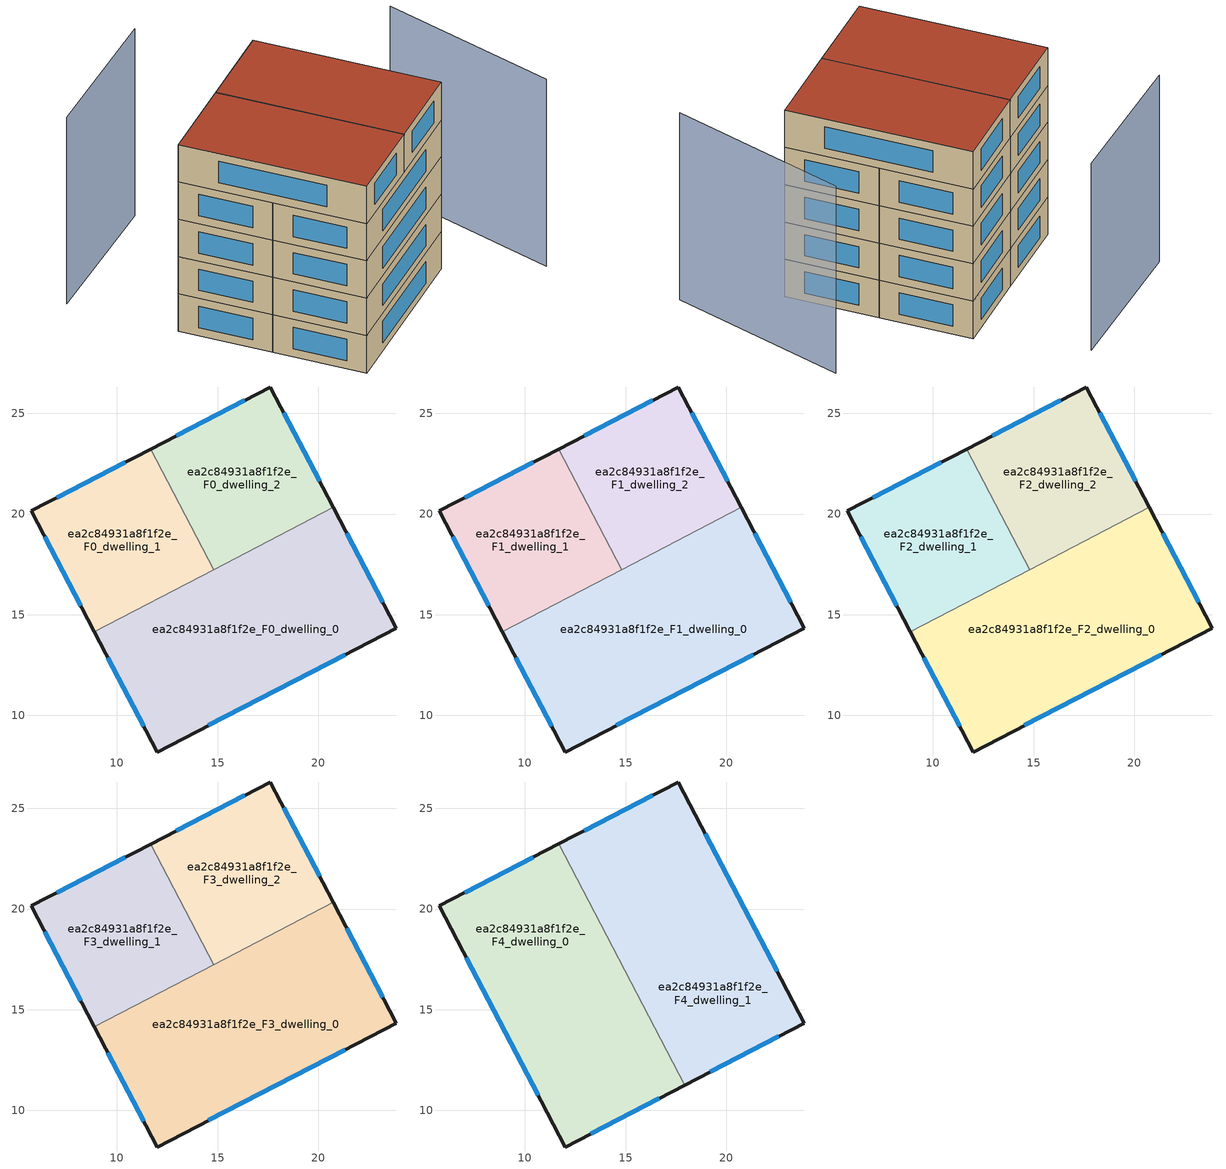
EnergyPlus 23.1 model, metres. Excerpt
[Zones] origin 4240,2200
ea2c84931a8f1f2e_F0_dwelling_0
 floor ground (EU_floor_Construction): 20.74,20.34 23.88,14.33 12,8.17 8.88,14.15 z0
 wall outside (EU_wall_Construction): 8.88,14.15 12,8.17 23.88,14.33 20.74,20.34 z0:3
 wall to ea2c84931a8f1f2e_F0_dwelling_2 (EU_wall_Construction): 20.74,20.34 14.8,17.24 z0:3
 wall to ea2c84931a8f1f2e_F0_dwelling_1 (EU_wall_Construction): 14.8,17.24 8.88,14.15 z0:3
 window (EU_Window_Construction): 23.21,15.62 21.41,19.06 / 14.54,9.49 21.34,13.01 / 9.55,12.87 11.33,9.45 z0.64:2.36
ea2c84931a8f1f2e_F0_dwelling_1
 floor ground (EU_floor_Construction): 11.67,23.23 14.8,17.24 8.88,14.15 5.74,20.16 z0
 wall outside (EU_wall_Construction): 11.67,23.23 5.74,20.16 8.88,14.15 z0:3
 wall to ea2c84931a8f1f2e_F0_dwelling_2 (EU_wall_Construction): 14.8,17.24 11.67,23.23 z0:3
 window (EU_Window_Construction): 6.41,18.87 8.21,15.43 / 10.4,22.57 7.01,20.82 z0.64:2.36
ea2c84931a8f1f2e_F0_dwelling_2
 floor ground (EU_floor_Construction): 17.62,26.32 20.74,20.34 14.8,17.24 11.67,23.23 z0
 wall outside (EU_wall_Construction): 20.74,20.34 17.62,26.32 11.67,23.23 z0:3
 window (EU_Window_Construction): 20.07,21.62 18.29,25.04 / 16.35,25.66 12.95,23.89 z0.64:2.36
ea2c84931a8f1f2e_F1_dwelling_0
 floor to ea2c84931a8f1f2e_F0_dwelling_0 (EU_floor_Construction): 20.74,20.34 23.88,14.33 12,8.17 8.88,14.15 z3
 wall outside (EU_wall_Construction): 8.88,14.15 12,8.17 23.88,14.33 20.74,20.34 z3:6
 wall to ea2c84931a8f1f2e_F1_dwelling_2 (EU_wall_Construction): 20.74,20.34 14.8,17.24 z3:6
 wall to ea2c84931a8f1f2e_F1_dwelling_1 (EU_wall_Construction): 14.8,17.24 8.88,14.15 z3:6
 window (EU_Window_Construction): 23.21,15.62 21.41,19.06 / 14.54,9.49 21.34,13.01 / 9.55,12.87 11.33,9.45 z3.64:5.36
ea2c84931a8f1f2e_F1_dwelling_1
 floor to ea2c84931a8f1f2e_F0_dwelling_1 (EU_floor_Construction): 11.67,23.23 14.8,17.24 8.88,14.15 5.74,20.16 z3
 wall outside (EU_wall_Construction): 11.67,23.23 5.74,20.16 8.88,14.15 z3:6
 wall to ea2c84931a8f1f2e_F1_dwelling_2 (EU_wall_Construction): 14.8,17.24 11.67,23.23 z3:6
 window (EU_Window_Construction): 6.41,18.87 8.21,15.43 / 10.4,22.57 7.01,20.82 z3.64:5.36
ea2c84931a8f1f2e_F1_dwelling_2
 floor to ea2c84931a8f1f2e_F0_dwelling_2 (EU_floor_Construction): 17.62,26.32 20.74,20.34 14.8,17.24 11.67,23.23 z3
 wall outside (EU_wall_Construction): 20.74,20.34 17.62,26.32 11.67,23.23 z3:6
 window (EU_Window_Construction): 20.07,21.62 18.29,25.04 / 16.35,25.66 12.95,23.89 z3.64:5.36
ea2c84931a8f1f2e_F2_dwelling_0
 floor to ea2c84931a8f1f2e_F1_dwelling_0 (EU_floor_Construction): 20.74,20.34 23.88,14.33 12,8.17 8.88,14.15 z6
 wall outside (EU_wall_Construction): 8.88,14.15 12,8.17 23.88,14.33 20.74,20.34 z6:9
 wall to ea2c84931a8f1f2e_F2_dwelling_2 (EU_wall_Construction): 20.74,20.34 14.8,17.24 z6:9
 wall to ea2c84931a8f1f2e_F2_dwelling_1 (EU_wall_Construction): 14.8,17.24 8.88,14.15 z6:9
 window (EU_Window_Construction): 23.21,15.62 21.41,19.06 / 14.54,9.49 21.34,13.01 / 9.55,12.87 11.33,9.45 z6.64:8.36
ea2c84931a8f1f2e_F2_dwelling_1
 floor to ea2c84931a8f1f2e_F1_dwelling_1 (EU_floor_Construction): 11.67,23.23 14.8,17.24 8.88,14.15 5.74,20.16 z6
 wall outside (EU_wall_Construction): 11.67,23.23 5.74,20.16 8.88,14.15 z6:9
 wall to ea2c84931a8f1f2e_F2_dwelling_2 (EU_wall_Construction): 14.8,17.24 11.67,23.23 z6:9
 window (EU_Window_Construction): 6.41,18.87 8.21,15.43 / 10.4,22.57 7.01,20.82 z6.64:8.36
ea2c84931a8f1f2e_F2_dwelling_2
 floor to ea2c84931a8f1f2e_F1_dwelling_2 (EU_floor_Construction): 17.62,26.32 20.74,20.34 14.8,17.24 11.67,23.23 z6
 wall outside (EU_wall_Construction): 20.74,20.34 17.62,26.32 11.67,23.23 z6:9
 window (EU_Window_Construction): 20.07,21.62 18.29,25.04 / 16.35,25.66 12.95,23.89 z6.64:8.36
ea2c84931a8f1f2e_F3_dwelling_0
 floor to ea2c84931a8f1f2e_F2_dwelling_0 (EU_floor_Construction): 20.74,20.34 23.88,14.33 12,8.17 8.88,14.15 z9
 wall outside (EU_wall_Construction): 8.88,14.15 12,8.17 23.88,14.33 20.74,20.34 z9:12
 wall to ea2c84931a8f1f2e_F3_dwelling_2 (EU_wall_Construction): 20.74,20.34 14.8,17.24 z9:12
 wall to ea2c84931a8f1f2e_F3_dwelling_1 (EU_wall_Construction): 14.8,17.24 8.88,14.15 z9:12
 window (EU_Window_Construction): 23.21,15.62 21.41,19.06 / 14.54,9.49 21.34,13.01 / 9.55,12.87 11.33,9.45 z9.64:11.36
ea2c84931a8f1f2e_F3_dwelling_1
 floor to ea2c84931a8f1f2e_F2_dwelling_1 (EU_floor_Construction): 11.67,23.23 14.8,17.24 8.88,14.15 5.74,20.16 z9
 wall outside (EU_wall_Construction): 11.67,23.23 5.74,20.16 8.88,14.15 z9:12
 wall to ea2c84931a8f1f2e_F3_dwelling_2 (EU_wall_Construction): 14.8,17.24 11.67,23.23 z9:12
 window (EU_Window_Construction): 6.41,18.87 8.21,15.43 / 10.4,22.57 7.01,20.82 z9.64:11.36
ea2c84931a8f1f2e_F3_dwelling_2
 floor to ea2c84931a8f1f2e_F2_dwelling_2 (EU_floor_Construction): 17.62,26.32 20.74,20.34 14.8,17.24 11.67,23.23 z9
 wall outside (EU_wall_Construction): 20.74,20.34 17.62,26.32 11.67,23.23 z9:12
 window (EU_Window_Construction): 20.07,21.62 18.29,25.04 / 16.35,25.66 12.95,23.89 z9.64:11.36
ea2c84931a8f1f2e_F4_dwelling_0
 floor to ea2c84931a8f1f2e_F3_dwelling_0 (EU_floor_Construction): 14.81,17.24 17.94,11.25 12,8.17 8.88,14.15 z12
 floor to ea2c84931a8f1f2e_F3_dwelling_2 (EU_floor_Construction): 11.68,23.24 14.81,17.25 14.8,17.24 11.67,23.23 z12
 floor to ea2c84931a8f1f2e_F3_dwelling_1 (EU_floor_Construction): 11.67,23.23 14.8,17.24 8.88,14.15 5.74,20.16 z12
 wall outside (EU_wall_Construction): 11.68,23.24 5.74,20.16 12,8.17 17.94,11.25 z12:15
 wall to ea2c84931a8f1f2e_F4_dwelling_1 (EU_wall_Construction): 17.94,11.25 11.68,23.24 z12:15
 window (EU_Window_Construction): 13.27,8.83 16.67,10.59 / 7.08,17.59 10.66,10.74 / 10.41,22.58 7.01,20.82 z12.64:14.36
 roof outside (EU_roof_Construction): 17.94,11.25 11.68,23.24 5.74,20.16 12,8.17 z15
ea2c84931a8f1f2e_F4_dwelling_1
 floor to ea2c84931a8f1f2e_F3_dwelling_0 (EU_floor_Construction): 20.74,20.34 23.88,14.33 17.94,11.25 14.81,17.24 z12
 floor to ea2c84931a8f1f2e_F3_dwelling_2 (EU_floor_Construction): 17.62,26.32 20.74,20.34 14.81,17.24 11.68,23.24 z12
 wall outside (EU_wall_Construction): 17.94,11.25 23.88,14.33 17.62,26.32 11.68,23.24 z12:15
 window (EU_Window_Construction): 16.35,25.66 12.95,23.9 / 22.54,16.9 18.96,23.75 / 19.21,11.91 22.61,13.67 z12.64:14.36
 roof outside (EU_roof_Construction): 23.88,14.33 17.62,26.32 11.68,23.24 17.94,11.25 z15
shading: 29.4,10.03 27.24,23.45 / 12.55,32.52 2.25,27.51 z0:15
[Building]
EU S2 Campaign: North Axis=0; Terrain=City; Solar Distribution=FullExterior
[Site:Location]
Yerevan-Zvartnots.Intl.AP: Latitude=40.15; Longitude=44.383; Time Zone=4; Elevation=854
[SizingPeriod:WeatherFileDays]
AnnualSizingPeriod: Begin Month=1; Begin Day of Month=1; End Month=12; End Day of Month=31; Day of Week for Start Day=Monday; Use Weather File Daylight Saving Period=No; Use Weather File Rain and Snow Indicators=No
[MATERIAL]
EU_InternalMass_Material: Roughness=MediumRough; Thickness=0.1; Conductivity=1; Density=1800; Specific Heat=900; Thermal Absorptance=0.9; Solar Absorptance=0.7; Visible Absorptance=0.7
[MATERIAL:NOMASS] Roughness=MediumRough; Thermal Absorptance=0.9; Solar Absorptance=0.7; Visible Absorptance=0.7
Name | Thermal Resistance
EU_wall_NoMass | 1.05043
EU_roof_NoMass | 1.45357
EU_floor_NoMass | 0.478065
[WINDOWMATERIAL:SIMPLEGLAZINGSYSTEM]
EU_Window_SimpleGlazing: UFactor=2.5566; Solar Heat Gain Coefficient=0.75; Visible Transmittance=0.75
[CONSTRUCTION]
EU_wall_Construction: EU_wall_NoMass
EU_roof_Construction: EU_roof_NoMass
EU_floor_Construction: EU_floor_NoMass
EU_Window_Construction: EU_Window_SimpleGlazing
EU_InternalMass_Construction: EU_InternalMass_Material
[ZONE] Type=1; Multiplier=1; Ceiling Height=autocalculate; Floor Area=autocalculate; Part of Total Floor Area=Yes
Name | Volume
ea2c84931a8f1f2e_F0_dwelling_0; ea2c84931a8f1f2e_F1_dwelling_0; ea2c84931a8f1f2e_F2_dwelling_0; ea2c84931a8f1f2e_F3_dwelling_0 | 271.386
ea2c84931a8f1f2e_F4_dwelling_0 | 271.384
ea2c84931a8f1f2e_F0_dwelling_1; ea2c84931a8f1f2e_F1_dwelling_1; ea2c84931a8f1f2e_F2_dwelling_1; ea2c84931a8f1f2e_F3_dwelling_1 | 135.69
ea2c84931a8f1f2e_F4_dwelling_1 | 271.395
ea2c84931a8f1f2e_F0_dwelling_2; ea2c84931a8f1f2e_F1_dwelling_2; ea2c84931a8f1f2e_F2_dwelling_2; ea2c84931a8f1f2e_F3_dwelling_2 | 135.708
[INTERNALMASS] Construction=EU_InternalMass_Construction
Name | Zone or ZoneList | Surface Area
ea2c84931a8f1f2e_F0_dwelling_0_EU_InternalMass | ea2c84931a8f1f2e_F0_dwelling_0 | 90.4621
ea2c84931a8f1f2e_F0_dwelling_1_EU_InternalMass | ea2c84931a8f1f2e_F0_dwelling_1 | 45.2303
ea2c84931a8f1f2e_F0_dwelling_2_EU_InternalMass | ea2c84931a8f1f2e_F0_dwelling_2 | 45.2362
ea2c84931a8f1f2e_F1_dwelling_0_EU_InternalMass | ea2c84931a8f1f2e_F1_dwelling_0 | 90.4621
ea2c84931a8f1f2e_F1_dwelling_1_EU_InternalMass | ea2c84931a8f1f2e_F1_dwelling_1 | 45.2303
ea2c84931a8f1f2e_F1_dwelling_2_EU_InternalMass | ea2c84931a8f1f2e_F1_dwelling_2 | 45.2362
ea2c84931a8f1f2e_F2_dwelling_0_EU_InternalMass | ea2c84931a8f1f2e_F2_dwelling_0 | 90.4621
ea2c84931a8f1f2e_F2_dwelling_1_EU_InternalMass | ea2c84931a8f1f2e_F2_dwelling_1 | 45.2303
ea2c84931a8f1f2e_F2_dwelling_2_EU_InternalMass | ea2c84931a8f1f2e_F2_dwelling_2 | 45.2362
ea2c84931a8f1f2e_F3_dwelling_0_EU_InternalMass | ea2c84931a8f1f2e_F3_dwelling_0 | 90.4621
ea2c84931a8f1f2e_F3_dwelling_1_EU_InternalMass | ea2c84931a8f1f2e_F3_dwelling_1 | 45.2303
ea2c84931a8f1f2e_F3_dwelling_2_EU_InternalMass | ea2c84931a8f1f2e_F3_dwelling_2 | 45.2362
ea2c84931a8f1f2e_F4_dwelling_0_EU_InternalMass | ea2c84931a8f1f2e_F4_dwelling_0 | 90.4658
ea2c84931a8f1f2e_F4_dwelling_1_EU_InternalMass | ea2c84931a8f1f2e_F4_dwelling_1 | 90.4658
[OTHEREQUIPMENT] Fuel Type=Electricity; Design Level Calculation Method=Watts/Area; Power per Zone Floor Area=1; Fraction Latent=0; Fraction Radiant=0; Fraction Lost=0; Carbon Dioxide Generation Rate=0; EndUse Subcategory=EU_Step8_InternalGains
Name | Zone or ZoneList or Space or SpaceList | Schedule
EU_Step8_InternalGain_ea2c84931a8f1f2e_F0_dwelling_0_f000 | ea2c84931a8f1f2e_F0_dwelling_0 | EU_Step8_GainSchedule_ea2c84931a8f1f2e_F0_dwelling_0_f000
EU_Step8_InternalGain_ea2c84931a8f1f2e_F0_dwelling_1_f000 | ea2c84931a8f1f2e_F0_dwelling_1 | EU_Step8_GainSchedule_ea2c84931a8f1f2e_F0_dwelling_1_f000
EU_Step8_InternalGain_ea2c84931a8f1f2e_F0_dwelling_2_f000 | ea2c84931a8f1f2e_F0_dwelling_2 | EU_Step8_GainSchedule_ea2c84931a8f1f2e_F0_dwelling_2_f000
EU_Step8_InternalGain_ea2c84931a8f1f2e_F1_dwelling_0_f000 | ea2c84931a8f1f2e_F1_dwelling_0 | EU_Step8_GainSchedule_ea2c84931a8f1f2e_F1_dwelling_0_f000
EU_Step8_InternalGain_ea2c84931a8f1f2e_F1_dwelling_1_f000 | ea2c84931a8f1f2e_F1_dwelling_1 | EU_Step8_GainSchedule_ea2c84931a8f1f2e_F1_dwelling_1_f000
EU_Step8_InternalGain_ea2c84931a8f1f2e_F1_dwelling_2_f000 | ea2c84931a8f1f2e_F1_dwelling_2 | EU_Step8_GainSchedule_ea2c84931a8f1f2e_F1_dwelling_2_f000
EU_Step8_InternalGain_ea2c84931a8f1f2e_F2_dwelling_0_f000 | ea2c84931a8f1f2e_F2_dwelling_0 | EU_Step8_GainSchedule_ea2c84931a8f1f2e_F2_dwelling_0_f000
EU_Step8_InternalGain_ea2c84931a8f1f2e_F2_dwelling_1_f000 | ea2c84931a8f1f2e_F2_dwelling_1 | EU_Step8_GainSchedule_ea2c84931a8f1f2e_F2_dwelling_1_f000
EU_Step8_InternalGain_ea2c84931a8f1f2e_F2_dwelling_2_f000 | ea2c84931a8f1f2e_F2_dwelling_2 | EU_Step8_GainSchedule_ea2c84931a8f1f2e_F2_dwelling_2_f000
EU_Step8_InternalGain_ea2c84931a8f1f2e_F3_dwelling_0_f000 | ea2c84931a8f1f2e_F3_dwelling_0 | EU_Step8_GainSchedule_ea2c84931a8f1f2e_F3_dwelling_0_f000
EU_Step8_InternalGain_ea2c84931a8f1f2e_F3_dwelling_1_f000 | ea2c84931a8f1f2e_F3_dwelling_1 | EU_Step8_GainSchedule_ea2c84931a8f1f2e_F3_dwelling_1_f000
EU_Step8_InternalGain_ea2c84931a8f1f2e_F3_dwelling_2_f000 | ea2c84931a8f1f2e_F3_dwelling_2 | EU_Step8_GainSchedule_ea2c84931a8f1f2e_F3_dwelling_2_f000
EU_Step8_InternalGain_ea2c84931a8f1f2e_F4_dwelling_0_f000 | ea2c84931a8f1f2e_F4_dwelling_0 | EU_Step8_GainSchedule_ea2c84931a8f1f2e_F4_dwelling_0_f000
EU_Step8_InternalGain_ea2c84931a8f1f2e_F4_dwelling_1_f000 | ea2c84931a8f1f2e_F4_dwelling_1 | EU_Step8_GainSchedule_ea2c84931a8f1f2e_F4_dwelling_1_f000
[ZONEVENTILATION:DESIGNFLOWRATE] Schedule=EU_AlwaysOn; Design Flow Rate Calculation Method=AirChanges/Hour; Air Changes per Hour=0.557805; Ventilation Type=Natural; Fan Pressure Rise=0; Fan Total Efficiency=1; Constant Term Coefficient=1; Temperature Term Coefficient=0; Velocity Term Coefficient=0; Velocity Squared Term Coefficient=0; Minimum Indoor Temperature=-100; Maximum Indoor Temperature=100; Delta Temperature=-100; Minimum Outdoor Temperature=-100; Maximum Outdoor Temperature=100; Maximum Wind Speed=40
Name | Zone or ZoneList or Space or SpaceList
EU_ConstantAir_ea2c84931a8f1f2e_F0_dwelling_0 | ea2c84931a8f1f2e_F0_dwelling_0
EU_ConstantAir_ea2c84931a8f1f2e_F0_dwelling_1 | ea2c84931a8f1f2e_F0_dwelling_1
EU_ConstantAir_ea2c84931a8f1f2e_F0_dwelling_2 | ea2c84931a8f1f2e_F0_dwelling_2
EU_ConstantAir_ea2c84931a8f1f2e_F1_dwelling_0 | ea2c84931a8f1f2e_F1_dwelling_0
EU_ConstantAir_ea2c84931a8f1f2e_F1_dwelling_1 | ea2c84931a8f1f2e_F1_dwelling_1
EU_ConstantAir_ea2c84931a8f1f2e_F1_dwelling_2 | ea2c84931a8f1f2e_F1_dwelling_2
EU_ConstantAir_ea2c84931a8f1f2e_F2_dwelling_0 | ea2c84931a8f1f2e_F2_dwelling_0
EU_ConstantAir_ea2c84931a8f1f2e_F2_dwelling_1 | ea2c84931a8f1f2e_F2_dwelling_1
EU_ConstantAir_ea2c84931a8f1f2e_F2_dwelling_2 | ea2c84931a8f1f2e_F2_dwelling_2
EU_ConstantAir_ea2c84931a8f1f2e_F3_dwelling_0 | ea2c84931a8f1f2e_F3_dwelling_0
EU_ConstantAir_ea2c84931a8f1f2e_F3_dwelling_1 | ea2c84931a8f1f2e_F3_dwelling_1
EU_ConstantAir_ea2c84931a8f1f2e_F3_dwelling_2 | ea2c84931a8f1f2e_F3_dwelling_2
EU_ConstantAir_ea2c84931a8f1f2e_F4_dwelling_0 | ea2c84931a8f1f2e_F4_dwelling_0
EU_ConstantAir_ea2c84931a8f1f2e_F4_dwelling_1 | ea2c84931a8f1f2e_F4_dwelling_1
[HVACTEMPLATE:THERMOSTAT] Constant Heating Setpoint=20; Constant Cooling Setpoint=50
EU_HeatOnly_ea2c84931a8f1f2e_F0_dwelling_0; EU_HeatOnly_ea2c84931a8f1f2e_F0_dwelling_1; EU_HeatOnly_ea2c84931a8f1f2e_F0_dwelling_2; EU_HeatOnly_ea2c84931a8f1f2e_F1_dwelling_0; EU_HeatOnly_ea2c84931a8f1f2e_F1_dwelling_1; EU_HeatOnly_ea2c84931a8f1f2e_F1_dwelling_2; EU_HeatOnly_ea2c84931a8f1f2e_F2_dwelling_0; EU_HeatOnly_ea2c84931a8f1f2e_F2_dwelling_1; EU_HeatOnly_ea2c84931a8f1f2e_F2_dwelling_2; EU_HeatOnly_ea2c84931a8f1f2e_F3_dwelling_0; EU_HeatOnly_ea2c84931a8f1f2e_F3_dwelling_1; EU_HeatOnly_ea2c84931a8f1f2e_F3_dwelling_2; EU_HeatOnly_ea2c84931a8f1f2e_F4_dwelling_0; EU_HeatOnly_ea2c84931a8f1f2e_F4_dwelling_1
[HVACTEMPLATE:ZONE:IDEALLOADSAIRSYSTEM] System Availability Schedule=EU_AlwaysOn; Maximum Heating Supply Air Temperature=50; Minimum Cooling Supply Air Temperature=13; Maximum Heating Supply Air Humidity Ratio=0.0156; Minimum Cooling Supply Air Humidity Ratio=0.0077; Heating Limit=NoLimit; Cooling Limit=NoLimit; Heating Availability Schedule=EU_AlwaysOn; Cooling Availability Schedule=EU_CoolingOff; Dehumidification Control Type=ConstantSensibleHeatRatio; Cooling Sensible Heat Ratio=0.7; Dehumidification Setpoint=60; Humidification Control Type=None; Humidification Setpoint=30; Outdoor Air Method=None; Outdoor Air Flow Rate per Person=0.00944; Outdoor Air Flow Rate per Zone Floor Area=0; Outdoor Air Flow Rate per Zone=0; Demand Controlled Ventilation Type=None; Outdoor Air Economizer Type=NoEconomizer; Heat Recovery Type=None; Sensible Heat Recovery Effectiveness=0.7; Latent Heat Recovery Effectiveness=0.65
Name | Template Thermostat
ea2c84931a8f1f2e_F0_dwelling_0 | EU_HeatOnly_ea2c84931a8f1f2e_F0_dwelling_0
ea2c84931a8f1f2e_F0_dwelling_1 | EU_HeatOnly_ea2c84931a8f1f2e_F0_dwelling_1
ea2c84931a8f1f2e_F0_dwelling_2 | EU_HeatOnly_ea2c84931a8f1f2e_F0_dwelling_2
ea2c84931a8f1f2e_F1_dwelling_0 | EU_HeatOnly_ea2c84931a8f1f2e_F1_dwelling_0
ea2c84931a8f1f2e_F1_dwelling_1 | EU_HeatOnly_ea2c84931a8f1f2e_F1_dwelling_1
ea2c84931a8f1f2e_F1_dwelling_2 | EU_HeatOnly_ea2c84931a8f1f2e_F1_dwelling_2
ea2c84931a8f1f2e_F2_dwelling_0 | EU_HeatOnly_ea2c84931a8f1f2e_F2_dwelling_0
ea2c84931a8f1f2e_F2_dwelling_1 | EU_HeatOnly_ea2c84931a8f1f2e_F2_dwelling_1
ea2c84931a8f1f2e_F2_dwelling_2 | EU_HeatOnly_ea2c84931a8f1f2e_F2_dwelling_2
ea2c84931a8f1f2e_F3_dwelling_0 | EU_HeatOnly_ea2c84931a8f1f2e_F3_dwelling_0
ea2c84931a8f1f2e_F3_dwelling_1 | EU_HeatOnly_ea2c84931a8f1f2e_F3_dwelling_1
ea2c84931a8f1f2e_F3_dwelling_2 | EU_HeatOnly_ea2c84931a8f1f2e_F3_dwelling_2
ea2c84931a8f1f2e_F4_dwelling_0 | EU_HeatOnly_ea2c84931a8f1f2e_F4_dwelling_0
ea2c84931a8f1f2e_F4_dwelling_1 | EU_HeatOnly_ea2c84931a8f1f2e_F4_dwelling_1
[SIZING:ZONE] Zone Cooling Design Supply Air Temperature Input Method=SupplyAirTemperature; Zone Cooling Design Supply Air Temperature=13; Zone Heating Design Supply Air Temperature Input Method=SupplyAirTemperature; Zone Heating Design Supply Air Temperature=50; Zone Cooling Design Supply Air Humidity Ratio=0.008; Zone Heating Design Supply Air Humidity Ratio=0.008; Cooling Design Air Flow Method=DesignDay; Cooling Design Air Flow Rate=0; Cooling Minimum Air Flow per Zone Floor Area=0.000762; Cooling Minimum Air Flow=0; Cooling Minimum Air Flow Fraction=0.2; Heating Design Air Flow Method=DesignDay; Heating Design Air Flow Rate=0; Heating Maximum Air Flow per Zone Floor Area=0.002032; Heating Maximum Air Flow=0.141576; Heating Maximum Air Flow Fraction=0.3; Account for Dedicated Outdoor Air System=No; Dedicated Outdoor Air System Control Strategy=NeutralSupplyAir; Dedicated Outdoor Air Low Setpoint Temperature for Design=autosize; Dedicated Outdoor Air High Setpoint Temperature for Design=autosize; Zone Load Sizing Method=Sensible Load Only No Latent Load; Zone Latent Cooling Design Supply Air Humidity Ratio Input Method=HumidityRatioDifference; Zone Cooling Design Supply Air Humidity Ratio Difference=0.005; Zone Latent Heating Design Supply Air Humidity Ratio Input Method=HumidityRatioDifference; Zone Humidification Design Supply Air Humidity Ratio Difference=0.005
ea2c84931a8f1f2e_F0_dwelling_0; ea2c84931a8f1f2e_F0_dwelling_1; ea2c84931a8f1f2e_F0_dwelling_2; ea2c84931a8f1f2e_F1_dwelling_0; ea2c84931a8f1f2e_F1_dwelling_1; ea2c84931a8f1f2e_F1_dwelling_2; ea2c84931a8f1f2e_F2_dwelling_0; ea2c84931a8f1f2e_F2_dwelling_1; ea2c84931a8f1f2e_F2_dwelling_2; ea2c84931a8f1f2e_F3_dwelling_0; ea2c84931a8f1f2e_F3_dwelling_1; ea2c84931a8f1f2e_F3_dwelling_2; ea2c84931a8f1f2e_F4_dwelling_0; ea2c84931a8f1f2e_F4_dwelling_1
[SCHEDULE:CONSTANT]
Name | Hourly Value
EU_AlwaysOn | 1
EU_CoolingOff | 0
[SCHEDULE:FILE] Column Number=1; Rows to Skip at Top=0; Number of Hours of Data=8760; Column Separator=Comma; Interpolate to Timestep=No; Minutes per Item=60; Adjust Schedule for Daylight Savings=Yes
Name | File
EU_Step8_GainSchedule_ea2c84931a8f1f2e_F0_dwelling_0_f000 | ../../schedules/ea2c84931a8f1f2e/ea2c84931a8f1f2e_F0_dwelling_0_f000_gain.csv
EU_Step8_GainSchedule_ea2c84931a8f1f2e_F0_dwelling_1_f000 | ../../schedules/ea2c84931a8f1f2e/ea2c84931a8f1f2e_F0_dwelling_1_f000_gain.csv
EU_Step8_GainSchedule_ea2c84931a8f1f2e_F0_dwelling_2_f000 | ../../schedules/ea2c84931a8f1f2e/ea2c84931a8f1f2e_F0_dwelling_2_f000_gain.csv
EU_Step8_GainSchedule_ea2c84931a8f1f2e_F1_dwelling_0_f000 | ../../schedules/ea2c84931a8f1f2e/ea2c84931a8f1f2e_F1_dwelling_0_f000_gain.csv
EU_Step8_GainSchedule_ea2c84931a8f1f2e_F1_dwelling_1_f000 | ../../schedules/ea2c84931a8f1f2e/ea2c84931a8f1f2e_F1_dwelling_1_f000_gain.csv
EU_Step8_GainSchedule_ea2c84931a8f1f2e_F1_dwelling_2_f000 | ../../schedules/ea2c84931a8f1f2e/ea2c84931a8f1f2e_F1_dwelling_2_f000_gain.csv
EU_Step8_GainSchedule_ea2c84931a8f1f2e_F2_dwelling_0_f000 | ../../schedules/ea2c84931a8f1f2e/ea2c84931a8f1f2e_F2_dwelling_0_f000_gain.csv
EU_Step8_GainSchedule_ea2c84931a8f1f2e_F2_dwelling_1_f000 | ../../schedules/ea2c84931a8f1f2e/ea2c84931a8f1f2e_F2_dwelling_1_f000_gain.csv
EU_Step8_GainSchedule_ea2c84931a8f1f2e_F2_dwelling_2_f000 | ../../schedules/ea2c84931a8f1f2e/ea2c84931a8f1f2e_F2_dwelling_2_f000_gain.csv
EU_Step8_GainSchedule_ea2c84931a8f1f2e_F3_dwelling_0_f000 | ../../schedules/ea2c84931a8f1f2e/ea2c84931a8f1f2e_F3_dwelling_0_f000_gain.csv
EU_Step8_GainSchedule_ea2c84931a8f1f2e_F3_dwelling_1_f000 | ../../schedules/ea2c84931a8f1f2e/ea2c84931a8f1f2e_F3_dwelling_1_f000_gain.csv
EU_Step8_GainSchedule_ea2c84931a8f1f2e_F3_dwelling_2_f000 | ../../schedules/ea2c84931a8f1f2e/ea2c84931a8f1f2e_F3_dwelling_2_f000_gain.csv
EU_Step8_GainSchedule_ea2c84931a8f1f2e_F4_dwelling_0_f000 | ../../schedules/ea2c84931a8f1f2e/ea2c84931a8f1f2e_F4_dwelling_0_f000_gain.csv
EU_Step8_GainSchedule_ea2c84931a8f1f2e_F4_dwelling_1_f000 | ../../schedules/ea2c84931a8f1f2e/ea2c84931a8f1f2e_F4_dwelling_1_f000_gain.csv
